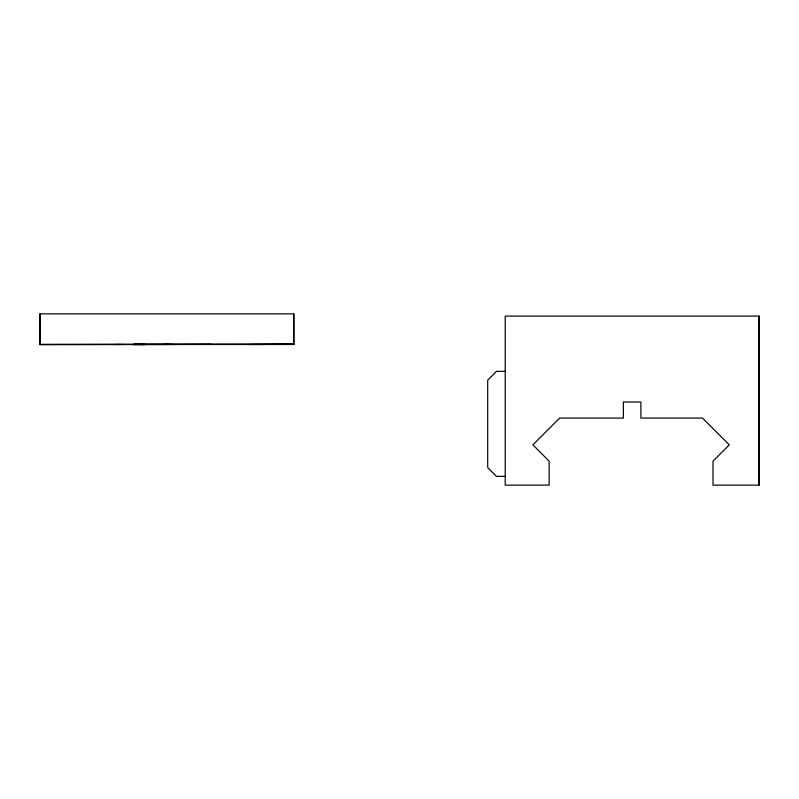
<?xml version="1.0" encoding="UTF-8"?>
<svg xmlns="http://www.w3.org/2000/svg" width="799" height="799" viewBox="0 0 799 799"><rect width="100%" height="100%" fill="white"/><g stroke="black" fill="none" stroke-linecap="round" stroke-linejoin="round"><path stroke-width="1.2" d="M249.727 344.509L293.792 344.259L39.95 344.509L39.95 313.867L293.792 313.867L293.792 344.509L39.95 344.509L39.95 313.867M759.05 485.133L759.05 316.084L505.208 316.084L505.208 485.133L549.153 485.133L549.153 461.153L532.873 444.863L559.66 418.077L623.38 418.087L623.38 401.977L640.888 401.977L640.888 418.087L702.501 418.077L729.287 444.863L713.008 461.153L713.008 485.133L759.05 485.133L759.05 316.084M132.974 344.479L143.69 344.479M145.668 344.499L146.527 344.489M172.444 344.379L133.363 344.489L145.108 344.489L140.634 344.489M211.126 344.339L164.364 344.459M39.95 344.509L293.792 344.259M114.637 344.499L121.758 344.499M505.208 371.345L496.459 371.345L487.7 380.174L487.7 467.555L496.459 476.384L505.208 476.384M168.739 344.509L134.272 344.459M293.792 313.867L293.792 344.509"/></g></svg>
